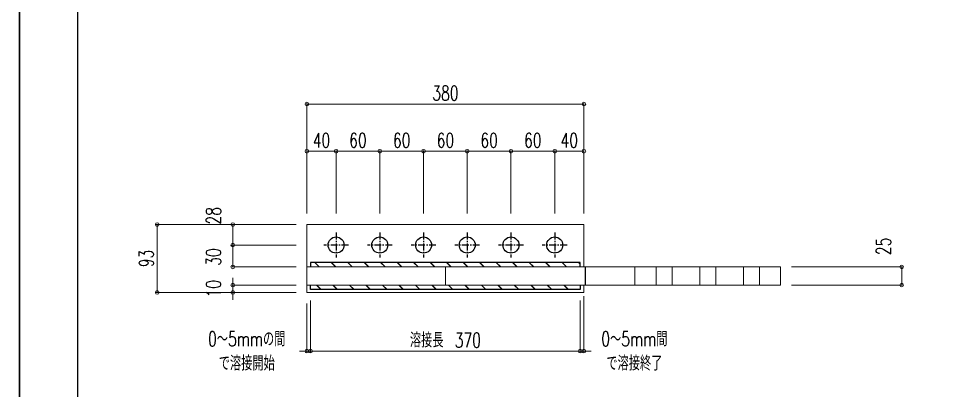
# Model space of a CAD drawing. Header units: millimetres. Extents: x -11384 to 29624, y 0 to 17788.
# Drawn here: x 11191 to 12459, y 8101 to 8611 of the extents above; entities that cross this region are included whole.
import ezdxf

# ---------------------------------------------------------------- set-up
doc = ezdxf.new("R2010")
doc.units = ezdxf.units.MM
doc.header["$LTSCALE"] = 5
doc.linetypes.add('ACAD_ISO03W100', pattern=[30, 12, -18])
doc.linetypes.add('CENTER1', pattern=[10, 6.25, -1.25, 1.25, -1.25])
doc.layers.get('0').update_dxf_attribs({"color": 255})
doc.layers.get('DEFPOINTS').update_dxf_attribs({"color": 255})
for name, color, linetype in [('寸法', 4, 'Continuous'), ('溶接', 241, 'Continuous'), ('補助線', 7, 'ACAD_ISO03W100'), ('金物', 142, 'Continuous')]:
    doc.layers.add(name, color=color, linetype=linetype)
doc.styles.add('KANJI', font='simplex.shx', dxfattribs={"width": 0.7, "bigfont": 'extfont2.shx'})
doc.dimstyles.new('一般寸法-小さめ', dxfattribs={"dimscale": 10, "dimtxt": 2, "dimasz": 0.5, "dimexe": 0.125, "dimexo": 1.5, "dimgap": 0.5, "dimtad": 1, "dimtxsty": 'KANJI', "dimblk": 'ORIGIN', "dimcen": 0, "dimclrd": 256, "dimclre": 256, "dimclrt": 256, "dimadec": 0, "dimazin": 0, "dimtfac": 1, "dimtmove": 2, "dimatfit": 2, "dimfxl": 0, "dimtolj": 2, "dimlwd": 5, "dimlwe": 5, "dimarcsym": 0})

# ---------------------------------------------------------------- blocks, each defined once
blk = doc.blocks.new('_Origin')
at = {"color": 0, "linetype": 'ByBlock', "lineweight": -2}
blk.add_line((0, 0), (-1, 0), dxfattribs=at)
blk.add_circle((0, 0), 0.5, dxfattribs=at)
blk = doc.blocks.new('*D890')
at = {"layer": 'DEFPOINTS', "color": 0, "transparency": 16777216}
for p in [(11381, 8328.6), (11586.4, 8328.6), (11586.4, 8235.6)]:
    blk.add_point(p, dxfattribs=at)
at = {"layer": '寸法', "lineweight": 5, "transparency": 16777216}
for p, q in [((11571.4, 8328.6), (11379.7, 8328.6)), ((11381, 8240.6), (11381, 8323.6)), ((11571.4, 8235.6), (11379.7, 8235.6))]:
    blk.add_line(p, q, dxfattribs=at)
at = {"layer": '寸法', "lineweight": 5, "transparency": 16777216, "xscale": 5, "yscale": 5, "zscale": 5}
for p, rotation in [((11381, 8328.6), 90), ((11381, 8235.6), 270)]:
    blk.add_blockref('_Origin', p, dxfattribs=dict(at, rotation=rotation))
at = {"layer": '寸法', "transparency": 16777216, "insert": (11366, 8282.1), "char_height": 20, "attachment_point": 5, "rotation": 90, "style": 'KANJI'}
blk.add_mtext('\\A2;93', dxfattribs=at)
blk = doc.blocks.new('*D891')
at = {"layer": 'DEFPOINTS', "color": 0, "transparency": 16777216}
for p in [(12236.4, 8270.6), (12402.5, 8270.6), (12236.4, 8245.6)]:
    blk.add_point(p, dxfattribs=at)
at = {"layer": '寸法', "lineweight": 5, "transparency": 16777216}
for p, q in [((12251.4, 8270.6), (12403.8, 8270.6)), ((12402.5, 8250.6), (12402.5, 8265.6)), ((12251.4, 8245.6), (12403.8, 8245.6))]:
    blk.add_line(p, q, dxfattribs=at)
at = {"layer": '寸法', "lineweight": 5, "transparency": 16777216, "xscale": 5, "yscale": 5, "zscale": 5}
for p, rotation in [((12402.5, 8270.6), 90), ((12402.5, 8245.6), 270)]:
    blk.add_blockref('_Origin', p, dxfattribs=dict(at, rotation=rotation))
at = {"layer": '寸法', "transparency": 16777216, "insert": (12377.5, 8298.7), "char_height": 20, "attachment_point": 5, "rotation": 90, "style": 'KANJI'}
blk.add_mtext('\\A2;25', dxfattribs=at)
blk = doc.blocks.new('*D887')
at = {"layer": 'DEFPOINTS', "color": 0, "transparency": 16777216}
for p in [(11484.6, 8328.6), (11586.4, 8328.6), (11586.4, 8300.6)]:
    blk.add_point(p, dxfattribs=at)
at = {"layer": '寸法', "lineweight": 5, "transparency": 16777216}
for p, q in [((11571.4, 8328.6), (11483.3, 8328.6)), ((11484.6, 8305.6), (11484.6, 8323.6)), ((11571.4, 8300.6), (11483.3, 8300.6))]:
    blk.add_line(p, q, dxfattribs=at)
at = {"layer": '寸法', "lineweight": 5, "transparency": 16777216, "xscale": 5, "yscale": 5, "zscale": 5}
for p, rotation in [((11484.6, 8328.6), 90), ((11484.6, 8300.6), 270)]:
    blk.add_blockref('_Origin', p, dxfattribs=dict(at, rotation=rotation))
at = {"layer": '寸法', "transparency": 16777216, "insert": (11458.3, 8340.7), "char_height": 20, "attachment_point": 5, "rotation": 90, "style": 'KANJI'}
blk.add_mtext('\\A2;28', dxfattribs=at)
blk = doc.blocks.new('*D888')
at = {"layer": 'DEFPOINTS', "color": 0, "transparency": 16777216}
for p in [(11484.6, 8245.6), (11586.4, 8245.6), (11586.4, 8235.6)]:
    blk.add_point(p, dxfattribs=at)
at = {"layer": '寸法', "lineweight": 5, "transparency": 16777216}
for p, q in [((11484.6, 8250.6), (11484.6, 8255.6)), ((11571.4, 8245.6), (11483.3, 8245.6)), ((11484.6, 8235.6), (11484.6, 8245.6)), ((11571.4, 8235.6), (11483.3, 8235.6)), ((11484.6, 8230.6), (11484.6, 8225.6))]:
    blk.add_line(p, q, dxfattribs=at)
at = {"layer": '寸法', "lineweight": 5, "transparency": 16777216, "xscale": 5, "yscale": 5, "zscale": 5}
for p, rotation in [((11484.6, 8245.6), 270), ((11484.6, 8235.6), 90)]:
    blk.add_blockref('_Origin', p, dxfattribs=dict(at, rotation=rotation))
at = {"layer": '寸法', "transparency": 16777216, "insert": (11458.3, 8240.7), "char_height": 20, "attachment_point": 5, "rotation": 90, "style": 'KANJI'}
blk.add_mtext('\\A2;10', dxfattribs=at)
blk = doc.blocks.new('*D889')
at = {"layer": 'DEFPOINTS', "color": 0, "transparency": 16777216}
for p in [(11586.4, 8300.6), (11484.6, 8270.6), (11586.4, 8270.6)]:
    blk.add_point(p, dxfattribs=at)
at = {"layer": '寸法', "lineweight": 5, "transparency": 16777216}
for p, q in [((11571.4, 8300.6), (11483.3, 8300.6)), ((11484.6, 8295.6), (11484.6, 8275.6)), ((11571.4, 8270.6), (11483.3, 8270.6))]:
    blk.add_line(p, q, dxfattribs=at)
at = {"layer": '寸法', "lineweight": 5, "transparency": 16777216, "xscale": 5, "yscale": 5, "zscale": 5}
for p, rotation in [((11484.6, 8300.6), 90), ((11484.6, 8270.6), 270)]:
    blk.add_blockref('_Origin', p, dxfattribs=dict(at, rotation=rotation))
at = {"layer": '寸法', "transparency": 16777216, "insert": (11458.3, 8284.1), "char_height": 20, "attachment_point": 5, "rotation": 90, "style": 'KANJI'}
blk.add_mtext('\\A2;30', dxfattribs=at)
blk = doc.blocks.new('*D915')
at = {"layer": 'DEFPOINTS', "color": 0, "linetype": 'Continuous', "transparency": 16777216}
for p in [(11586.4, 8235.6), (11591.4, 8235.6), (11591.4, 8155.1)]:
    blk.add_point(p, dxfattribs=at)
at = {"layer": '寸法', "linetype": 'Continuous', "lineweight": 5, "transparency": 16777216}
for p, q in [((11586.4, 8220.6), (11586.4, 8153.9)), ((11591.4, 8220.6), (11591.4, 8153.9)), ((11581.4, 8155.1), (11576.4, 8155.1)), ((11586.4, 8155.1), (11591.4, 8155.1)), ((11596.4, 8155.1), (11601.4, 8155.1))]:
    blk.add_line(p, q, dxfattribs=at)
at = {"layer": '寸法', "linetype": 'Continuous', "lineweight": 5, "transparency": 16777216, "xscale": 5, "yscale": 5, "zscale": 5}
blk.add_blockref('_Origin', (11586.4, 8155.1), dxfattribs=at)
at = {"layer": '寸法', "linetype": 'Continuous', "lineweight": 5, "transparency": 16777216, "xscale": 5, "yscale": 5, "zscale": 5, "rotation": 180}
blk.add_blockref('_Origin', (11591.4, 8155.1), dxfattribs=at)
at = {"layer": '寸法', "linetype": 'Continuous', "transparency": 16777216, "insert": (11503.8, 8155.1), "char_height": 20, "attachment_point": 5, "style": 'KANJI'}
blk.add_mtext('\\A2;0～5mmの間\\Pで溶接開始', dxfattribs=at)
blk = doc.blocks.new('*D916')
at = {"layer": 'DEFPOINTS', "color": 0, "linetype": 'Continuous', "transparency": 16777216}
for p in [(11591.4, 8239.6), (11961.4, 8239.6), (11961.4, 8155.1)]:
    blk.add_point(p, dxfattribs=at)
at = {"layer": '寸法', "linetype": 'Continuous', "lineweight": 5, "transparency": 16777216}
for p, q in [((11591.4, 8224.6), (11591.4, 8153.9)), ((11961.4, 8224.6), (11961.4, 8153.9)), ((11596.4, 8155.1), (11956.4, 8155.1))]:
    blk.add_line(p, q, dxfattribs=at)
at = {"layer": '寸法', "linetype": 'Continuous', "lineweight": 5, "transparency": 16777216, "xscale": 5, "yscale": 5, "zscale": 5, "rotation": 180}
blk.add_blockref('_Origin', (11591.4, 8155.1), dxfattribs=at)
at = {"layer": '寸法', "linetype": 'Continuous', "lineweight": 5, "transparency": 16777216, "xscale": 5, "yscale": 5, "zscale": 5}
blk.add_blockref('_Origin', (11961.4, 8155.1), dxfattribs=at)
at = {"layer": '寸法', "linetype": 'Continuous', "transparency": 16777216, "insert": (11776.4, 8170.1), "char_height": 20, "attachment_point": 5, "style": 'KANJI'}
blk.add_mtext('\\A2;溶接長\u3000370', dxfattribs=at)
blk = doc.blocks.new('*D917')
at = {"layer": 'DEFPOINTS', "color": 0, "linetype": 'Continuous', "transparency": 16777216}
for p in [(11966.4, 8245.6), (11961.4, 8239.6), (11966.4, 8155.1)]:
    blk.add_point(p, dxfattribs=at)
at = {"layer": '寸法', "linetype": 'Continuous', "lineweight": 5, "transparency": 16777216}
for p, q in [((11966.4, 8230.6), (11966.4, 8153.9)), ((11961.4, 8224.6), (11961.4, 8153.9)), ((11956.4, 8155.1), (11951.4, 8155.1)), ((11961.4, 8155.1), (11966.4, 8155.1)), ((11971.4, 8155.1), (11976.4, 8155.1))]:
    blk.add_line(p, q, dxfattribs=at)
at = {"layer": '寸法', "linetype": 'Continuous', "lineweight": 5, "transparency": 16777216, "xscale": 5, "yscale": 5, "zscale": 5}
blk.add_blockref('_Origin', (11961.4, 8155.1), dxfattribs=at)
at = {"layer": '寸法', "linetype": 'Continuous', "lineweight": 5, "transparency": 16777216, "xscale": 5, "yscale": 5, "zscale": 5, "rotation": 180}
blk.add_blockref('_Origin', (11966.4, 8155.1), dxfattribs=at)
at = {"layer": '寸法', "linetype": 'Continuous', "transparency": 16777216, "insert": (12035.7, 8155.1), "char_height": 20, "attachment_point": 5, "style": 'KANJI'}
blk.add_mtext('\\A2;0～5mm間\\Pで溶接終了', dxfattribs=at)
blk = doc.blocks.new('*D907')
at = {"layer": 'DEFPOINTS', "color": 0, "linetype": 'Continuous', "transparency": 16777216}
for p in [(11626.4, 8429.1), (11586.4, 8328.6), (11626.4, 8328.6)]:
    blk.add_point(p, dxfattribs=at)
at = {"layer": '寸法', "linetype": 'Continuous', "lineweight": 5, "transparency": 16777216}
for p, q in [((11586.4, 8343.6), (11586.4, 8430.3)), ((11591.4, 8429.1), (11621.4, 8429.1)), ((11626.4, 8343.6), (11626.4, 8430.3))]:
    blk.add_line(p, q, dxfattribs=at)
at = {"layer": '寸法', "linetype": 'Continuous', "lineweight": 5, "transparency": 16777216, "xscale": 5, "yscale": 5, "zscale": 5, "rotation": 180}
blk.add_blockref('_Origin', (11586.4, 8429.1), dxfattribs=at)
at = {"layer": '寸法', "linetype": 'Continuous', "lineweight": 5, "transparency": 16777216, "xscale": 5, "yscale": 5, "zscale": 5}
blk.add_blockref('_Origin', (11626.4, 8429.1), dxfattribs=at)
at = {"layer": '寸法', "linetype": 'Continuous', "transparency": 16777216, "insert": (11606.4, 8444.1), "char_height": 20, "attachment_point": 5, "style": 'KANJI'}
blk.add_mtext('\\A2;40', dxfattribs=at)
blk = doc.blocks.new('*D908')
at = {"layer": 'DEFPOINTS', "color": 0, "linetype": 'Continuous', "transparency": 16777216}
for p in [(11686.4, 8429.1), (11626.4, 8328.6), (11686.4, 8328.6)]:
    blk.add_point(p, dxfattribs=at)
at = {"layer": '寸法', "linetype": 'Continuous', "lineweight": 5, "transparency": 16777216}
for p, q in [((11626.4, 8343.6), (11626.4, 8430.3)), ((11631.4, 8429.1), (11681.4, 8429.1)), ((11686.4, 8343.6), (11686.4, 8430.3))]:
    blk.add_line(p, q, dxfattribs=at)
at = {"layer": '寸法', "linetype": 'Continuous', "lineweight": 5, "transparency": 16777216, "xscale": 5, "yscale": 5, "zscale": 5, "rotation": 180}
blk.add_blockref('_Origin', (11626.4, 8429.1), dxfattribs=at)
at = {"layer": '寸法', "linetype": 'Continuous', "lineweight": 5, "transparency": 16777216, "xscale": 5, "yscale": 5, "zscale": 5}
blk.add_blockref('_Origin', (11686.4, 8429.1), dxfattribs=at)
at = {"layer": '寸法', "linetype": 'Continuous', "transparency": 16777216, "insert": (11656.4, 8444.1), "char_height": 20, "attachment_point": 5, "style": 'KANJI'}
blk.add_mtext('\\A2;60', dxfattribs=at)
blk = doc.blocks.new('*D909')
at = {"layer": 'DEFPOINTS', "color": 0, "linetype": 'Continuous', "transparency": 16777216}
for p in [(11746.4, 8429.1), (11686.4, 8328.6), (11746.4, 8328.6)]:
    blk.add_point(p, dxfattribs=at)
at = {"layer": '寸法', "linetype": 'Continuous', "lineweight": 5, "transparency": 16777216}
for p, q in [((11686.4, 8343.6), (11686.4, 8430.3)), ((11691.4, 8429.1), (11741.4, 8429.1)), ((11746.4, 8343.6), (11746.4, 8430.3))]:
    blk.add_line(p, q, dxfattribs=at)
at = {"layer": '寸法', "linetype": 'Continuous', "lineweight": 5, "transparency": 16777216, "xscale": 5, "yscale": 5, "zscale": 5, "rotation": 180}
blk.add_blockref('_Origin', (11686.4, 8429.1), dxfattribs=at)
at = {"layer": '寸法', "linetype": 'Continuous', "lineweight": 5, "transparency": 16777216, "xscale": 5, "yscale": 5, "zscale": 5}
blk.add_blockref('_Origin', (11746.4, 8429.1), dxfattribs=at)
at = {"layer": '寸法', "linetype": 'Continuous', "transparency": 16777216, "insert": (11716.4, 8444.1), "char_height": 20, "attachment_point": 5, "style": 'KANJI'}
blk.add_mtext('\\A2;60', dxfattribs=at)
blk = doc.blocks.new('*D910')
at = {"layer": 'DEFPOINTS', "color": 0, "linetype": 'Continuous', "transparency": 16777216}
for p in [(11806.4, 8429.1), (11746.4, 8328.6), (11806.4, 8328.6)]:
    blk.add_point(p, dxfattribs=at)
at = {"layer": '寸法', "linetype": 'Continuous', "lineweight": 5, "transparency": 16777216}
for p, q in [((11746.4, 8343.6), (11746.4, 8430.3)), ((11751.4, 8429.1), (11801.4, 8429.1)), ((11806.4, 8343.6), (11806.4, 8430.3))]:
    blk.add_line(p, q, dxfattribs=at)
at = {"layer": '寸法', "linetype": 'Continuous', "lineweight": 5, "transparency": 16777216, "xscale": 5, "yscale": 5, "zscale": 5, "rotation": 180}
blk.add_blockref('_Origin', (11746.4, 8429.1), dxfattribs=at)
at = {"layer": '寸法', "linetype": 'Continuous', "lineweight": 5, "transparency": 16777216, "xscale": 5, "yscale": 5, "zscale": 5}
blk.add_blockref('_Origin', (11806.4, 8429.1), dxfattribs=at)
at = {"layer": '寸法', "linetype": 'Continuous', "transparency": 16777216, "insert": (11776.4, 8444.1), "char_height": 20, "attachment_point": 5, "style": 'KANJI'}
blk.add_mtext('\\A2;60', dxfattribs=at)
blk = doc.blocks.new('*D911')
at = {"layer": 'DEFPOINTS', "color": 0, "linetype": 'Continuous', "transparency": 16777216}
for p in [(11866.4, 8429.1), (11806.4, 8328.6), (11866.4, 8328.6)]:
    blk.add_point(p, dxfattribs=at)
at = {"layer": '寸法', "linetype": 'Continuous', "lineweight": 5, "transparency": 16777216}
for p, q in [((11806.4, 8343.6), (11806.4, 8430.3)), ((11811.4, 8429.1), (11861.4, 8429.1)), ((11866.4, 8343.6), (11866.4, 8430.3))]:
    blk.add_line(p, q, dxfattribs=at)
at = {"layer": '寸法', "linetype": 'Continuous', "lineweight": 5, "transparency": 16777216, "xscale": 5, "yscale": 5, "zscale": 5, "rotation": 180}
blk.add_blockref('_Origin', (11806.4, 8429.1), dxfattribs=at)
at = {"layer": '寸法', "linetype": 'Continuous', "lineweight": 5, "transparency": 16777216, "xscale": 5, "yscale": 5, "zscale": 5}
blk.add_blockref('_Origin', (11866.4, 8429.1), dxfattribs=at)
at = {"layer": '寸法', "linetype": 'Continuous', "transparency": 16777216, "insert": (11836.4, 8444.1), "char_height": 20, "attachment_point": 5, "style": 'KANJI'}
blk.add_mtext('\\A2;60', dxfattribs=at)
blk = doc.blocks.new('*D912')
at = {"layer": 'DEFPOINTS', "color": 0, "linetype": 'Continuous', "transparency": 16777216}
for p in [(11926.4, 8429.1), (11866.4, 8328.6), (11926.4, 8328.6)]:
    blk.add_point(p, dxfattribs=at)
at = {"layer": '寸法', "linetype": 'Continuous', "lineweight": 5, "transparency": 16777216}
for p, q in [((11866.4, 8343.6), (11866.4, 8430.3)), ((11871.4, 8429.1), (11921.4, 8429.1)), ((11926.4, 8343.6), (11926.4, 8430.3))]:
    blk.add_line(p, q, dxfattribs=at)
at = {"layer": '寸法', "linetype": 'Continuous', "lineweight": 5, "transparency": 16777216, "xscale": 5, "yscale": 5, "zscale": 5, "rotation": 180}
blk.add_blockref('_Origin', (11866.4, 8429.1), dxfattribs=at)
at = {"layer": '寸法', "linetype": 'Continuous', "lineweight": 5, "transparency": 16777216, "xscale": 5, "yscale": 5, "zscale": 5}
blk.add_blockref('_Origin', (11926.4, 8429.1), dxfattribs=at)
at = {"layer": '寸法', "linetype": 'Continuous', "transparency": 16777216, "insert": (11896.4, 8444.1), "char_height": 20, "attachment_point": 5, "style": 'KANJI'}
blk.add_mtext('\\A2;60', dxfattribs=at)
blk = doc.blocks.new('*D913')
at = {"layer": 'DEFPOINTS', "color": 0, "linetype": 'Continuous', "transparency": 16777216}
for p in [(11966.4, 8429.1), (11926.4, 8328.6), (11966.4, 8328.6)]:
    blk.add_point(p, dxfattribs=at)
at = {"layer": '寸法', "linetype": 'Continuous', "lineweight": 5, "transparency": 16777216}
for p, q in [((11926.4, 8343.6), (11926.4, 8430.3)), ((11931.4, 8429.1), (11961.4, 8429.1)), ((11966.4, 8343.6), (11966.4, 8430.3))]:
    blk.add_line(p, q, dxfattribs=at)
at = {"layer": '寸法', "linetype": 'Continuous', "lineweight": 5, "transparency": 16777216, "xscale": 5, "yscale": 5, "zscale": 5, "rotation": 180}
blk.add_blockref('_Origin', (11926.4, 8429.1), dxfattribs=at)
at = {"layer": '寸法', "linetype": 'Continuous', "lineweight": 5, "transparency": 16777216, "xscale": 5, "yscale": 5, "zscale": 5}
blk.add_blockref('_Origin', (11966.4, 8429.1), dxfattribs=at)
at = {"layer": '寸法', "linetype": 'Continuous', "transparency": 16777216, "insert": (11946.4, 8444.1), "char_height": 20, "attachment_point": 5, "style": 'KANJI'}
blk.add_mtext('\\A2;40', dxfattribs=at)
blk = doc.blocks.new('*D914')
at = {"layer": 'DEFPOINTS', "color": 0, "linetype": 'Continuous', "transparency": 16777216}
for p in [(11966.4, 8493.9), (11586.4, 8328.6), (11966.4, 8328.6)]:
    blk.add_point(p, dxfattribs=at)
at = {"layer": '寸法', "linetype": 'Continuous', "lineweight": 5, "transparency": 16777216}
for p, q in [((11586.4, 8343.6), (11586.4, 8495.2)), ((11591.4, 8493.9), (11961.4, 8493.9)), ((11966.4, 8343.6), (11966.4, 8495.2))]:
    blk.add_line(p, q, dxfattribs=at)
at = {"layer": '寸法', "linetype": 'Continuous', "lineweight": 5, "transparency": 16777216, "xscale": 5, "yscale": 5, "zscale": 5, "rotation": 180}
blk.add_blockref('_Origin', (11586.4, 8493.9), dxfattribs=at)
at = {"layer": '寸法', "linetype": 'Continuous', "lineweight": 5, "transparency": 16777216, "xscale": 5, "yscale": 5, "zscale": 5}
blk.add_blockref('_Origin', (11966.4, 8493.9), dxfattribs=at)
at = {"layer": '寸法', "linetype": 'Continuous', "transparency": 16777216, "insert": (11776.4, 8508.9), "char_height": 20, "attachment_point": 5, "style": 'KANJI'}
blk.add_mtext('\\A2;380', dxfattribs=at)

msp = doc.modelspace()

# ---------------------------------------------------------------- hatches: boundary and pattern name
at = {"layer": '溶接', "ltscale": 6}
h = msp.add_hatch(dxfattribs=at)
h.set_pattern_fill('JIS_LC_20', color=256, scale=0.8, angle=90)
h.set_pattern_definition([(135, (9681.385, 5191.585), (-11.31371, -11.31371), []), (135, (9681.385, 5191.905), (-11.31371, -11.31371), [])])
h.paths.add_polyline_path([(11769.385, 8270.585), (11591.385, 8270.585), (11591.385, 8276.585), (11769.385, 8276.585)])
h.paths.add_polyline_path([(11952.385, 8270.585), (11769.385, 8270.585), (11769.385, 8276.585), (11952.385, 8276.585)])
h.paths.add_polyline_path([(11961.385, 8270.585), (11952.385, 8270.585), (11952.385, 8276.585), (11961.385, 8276.585)])
h = msp.add_hatch(dxfattribs=at)
h.set_pattern_fill('JIS_LC_20', color=256, scale=0.8, angle=90)
h.set_pattern_definition([(135, (9681.385, 5185.585), (-11.31371, -11.31371), []), (135, (9681.385, 5185.905), (-11.31371, -11.31371), [])])
h.paths.add_polyline_path([(11769.385, 8245.585), (11591.385, 8245.585), (11591.385, 8239.585), (11769.385, 8239.585)])
h.paths.add_polyline_path([(11952.385, 8245.585), (11769.385, 8245.585), (11769.385, 8239.585), (11952.385, 8239.585)])
h.paths.add_polyline_path([(11961.385, 8245.585), (11952.385, 8245.585), (11952.385, 8239.585), (11961.385, 8239.585)])

# ---------------------------------------------------------------- linework, layer by layer
at = {"linetype": 'Continuous', "lineweight": -3}
for points in [[(7828, 9504), (11192, 9504), (11192, 7128), (7828, 7128)], [(11192, 9504), (14556, 9504), (14556, 7128), (11192, 7128)], [(11272, 9424), (14476, 9424), (14476, 7208), (11272, 7208)]]:
    msp.add_lwpolyline(points, close=True, dxfattribs=at)
at = {"layer": '寸法', "linetype": 'CENTER1', "ltscale": 0.3}
for p, q in [((11626.385, 8317.585), (11626.385, 8283.585)), ((11686.385, 8317.585), (11686.385, 8283.585)), ((11746.385, 8317.585), (11746.385, 8283.585)), ((11806.385, 8317.585), (11806.385, 8283.585)), ((11866.385, 8317.585), (11866.385, 8283.585)), ((11926.385, 8317.585), (11926.385, 8283.585)), ((11643.385, 8300.585), (11609.385, 8300.585)), ((11703.385, 8300.585), (11669.385, 8300.585)), ((11763.385, 8300.585), (11729.385, 8300.585)), ((11823.385, 8300.585), (11789.385, 8300.585)), ((11883.385, 8300.585), (11849.385, 8300.585)), ((11943.385, 8300.585), (11909.385, 8300.585))]:
    msp.add_line(p, q, dxfattribs=at)
at = {"layer": '溶接'}
for p, q in [((11961.385, 8276.585), (11591.385, 8276.585)), ((11961.385, 8270.585), (11961.385, 8276.585)), ((11961.385, 8245.585), (11961.385, 8239.585)), ((11961.385, 8239.585), (11591.385, 8239.585))]:
    msp.add_line(p, q, dxfattribs=at)
at = {"layer": '溶接', "linetype": 'Continuous'}
for p, q in [((11591.385, 8276.585), (11591.385, 8270.585)), ((11591.385, 8239.585), (11591.385, 8245.585))]:
    msp.add_line(p, q, dxfattribs=at)
at = {"layer": '補助線', "lineweight": 18}
for p, q in [((12065.385, 8245.585), (12065.385, 8270.585)), ((12087.385, 8245.585), (12087.385, 8270.585)), ((12125.385, 8245.585), (12125.385, 8270.585)), ((12147.385, 8245.585), (12147.385, 8270.585)), ((12185.385, 8245.585), (12185.385, 8270.585)), ((12207.385, 8245.585), (12207.385, 8270.585))]:
    msp.add_line(p, q, dxfattribs=at)
at = {"layer": '金物', "lineweight": 18}
for p, q in [((11586.385, 8235.585), (11586.385, 8328.585)), ((11586.385, 8328.585), (11966.385, 8328.585)), ((11966.385, 8328.585), (11966.385, 8270.585)), ((11586.385, 8270.585), (12236.385, 8270.585)), ((11776.385, 8270.585), (11776.385, 8245.585)), ((12036.385, 8245.585), (12036.385, 8270.585)), ((12236.385, 8245.585), (12236.385, 8270.585)), ((12236.385, 8245.585), (11586.385, 8245.585)), ((11966.385, 8245.585), (11966.385, 8235.585)), ((11966.385, 8235.585), (11586.385, 8235.585))]:
    msp.add_line(p, q, dxfattribs=at)
at = {"layer": '金物', "ltscale": 2}
msp.add_line((11968.385, 8270.585), (11968.385, 8245.585), dxfattribs=at)
at = {"layer": '金物', "ltscale": 2.5}
for centre in [(11626.385, 8300.585), (11686.385, 8300.585), (11746.385, 8300.585), (11806.385, 8300.585), (11866.385, 8300.585), (11926.385, 8300.585)]:
    msp.add_circle(centre, 11, dxfattribs=at)

# ---------------------------------------------------------------- dimensions: what is measured, and where the dimension line sits
at = {"layer": '寸法', "linetype": 'Continuous'}
for base, p1, p2, picture, middle in [((11966.385, 8493.941), (11586.385, 8328.585), (11966.385, 8328.585), '*D914', (11776.385, 8508.941)), ((11626.385, 8429.064), (11586.385, 8328.585), (11626.385, 8328.585), '*D907', (11606.385, 8444.064)), ((11686.385, 8429.064), (11626.385, 8328.585), (11686.385, 8328.585), '*D908', (11656.385, 8444.064)), ((11746.385, 8429.064), (11686.385, 8328.585), (11746.385, 8328.585), '*D909', (11716.385, 8444.064)), ((11806.385, 8429.064), (11746.385, 8328.585), (11806.385, 8328.585), '*D910', (11776.385, 8444.064)), ((11866.385, 8429.064), (11806.385, 8328.585), (11866.385, 8328.585), '*D911', (11836.385, 8444.064)), ((11926.385, 8429.064), (11866.385, 8328.585), (11926.385, 8328.585), '*D912', (11896.385, 8444.064)), ((11966.385, 8429.064), (11926.385, 8328.585), (11966.385, 8328.585), '*D913', (11946.385, 8444.064))]:
    dim = msp.add_linear_dim(base=base, p1=p1, p2=p2, dimstyle='一般寸法-小さめ', dxfattribs=at)
    dim.commit()
    dim.dimension.update_dxf_attribs({"geometry": picture, "text_midpoint": middle})
at = {"layer": '寸法'}
for base, p1, p2, angle, picture, middle in [((11484.577, 8328.585), (11586.385, 8300.585), (11586.385, 8328.585), 90, '*D887', (11458.327, 8340.676)), ((12402.505, 8270.585), (12236.385, 8245.585), (12236.385, 8270.585), 270, '*D891', (12377.505, 8298.715)), ((11484.577, 8270.585), (11586.385, 8300.585), (11586.385, 8270.585), 90, '*D889', (11458.327, 8284.085)), ((11484.577, 8245.585), (11586.385, 8235.585), (11586.385, 8245.585), 270, '*D888', (11458.327, 8240.734))]:
    dim = msp.add_linear_dim(base=base, p1=p1, p2=p2, angle=angle, dimstyle='一般寸法-小さめ', dxfattribs=at)
    dim.commit()
    dim.dimension.update_dxf_attribs({"geometry": picture, "text_midpoint": middle, "dimtype": 160})
dim = msp.add_linear_dim(base=(11380.957, 8328.585), p1=(11586.385, 8235.585), p2=(11586.385, 8328.585), angle=270, dimstyle='一般寸法-小さめ', dxfattribs=at)
dim.commit()
dim.dimension.update_dxf_attribs({"geometry": '*D890', "text_midpoint": (11365.957, 8282.085)})
at = {"layer": '寸法', "linetype": 'Continuous'}
for base, p1, p2, text, picture, middle in [((11966.385, 8155.105), (11961.385, 8239.585), (11966.385, 8245.585), '0～<>mm間\\Pで溶接終了', '*D917', (12035.728, 8155.105)), ((11591.385, 8155.105), (11586.385, 8235.585), (11591.385, 8235.585), '0～<>mmの間\\Pで溶接開始', '*D915', (11503.8, 8155.105))]:
    dim = msp.add_linear_dim(base=base, p1=p1, p2=p2, text=text, dimstyle='一般寸法-小さめ', dxfattribs=at)
    dim.commit()
    dim.dimension.update_dxf_attribs({"geometry": picture, "text_midpoint": middle, "dimtype": 160})
dim = msp.add_linear_dim(base=(11961.385, 8155.105), p1=(11591.385, 8239.585), p2=(11961.385, 8239.585), text='溶接長\u3000<>', dimstyle='一般寸法-小さめ', dxfattribs=at)
dim.commit()
dim.dimension.update_dxf_attribs({"geometry": '*D916', "text_midpoint": (11776.385, 8170.105)})

doc.saveas('drawing.dxf')
